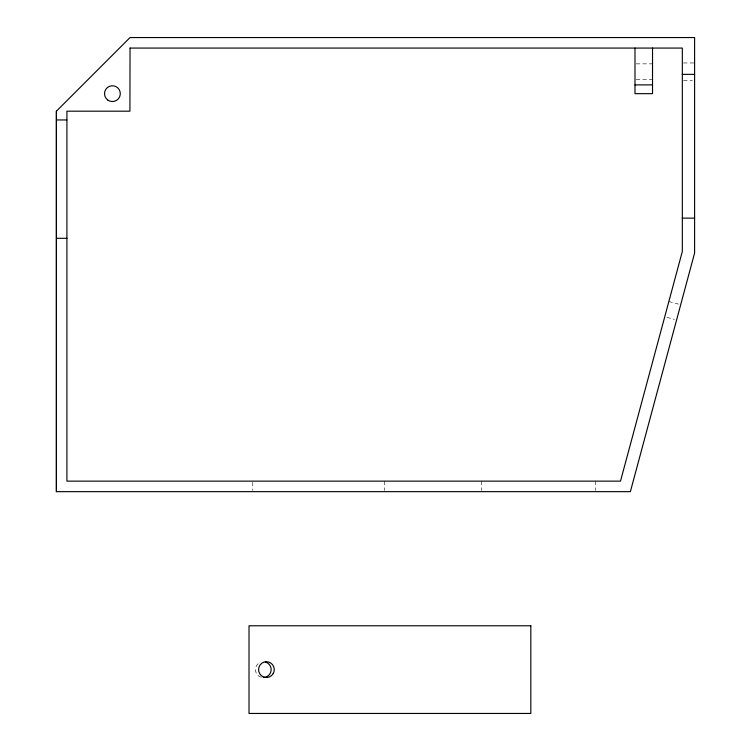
<?xml version="1.0" encoding="UTF-8"?>
<svg xmlns="http://www.w3.org/2000/svg" width="751" height="751" viewBox="0 0 751 751"><rect width="100%" height="100%" fill="white"/><g stroke="black" fill="none" stroke-linecap="round" stroke-linejoin="round"><path stroke-width="0.56" stroke-dasharray="3.75 2.82" d="M683.448 62.971L694.6 62.971M636.163 63.854L652.525 63.854M636.163 79.625L652.525 79.625M683.448 80.507L692.366 80.507M668.85 301.526L678.547 304.136M666.897 317.344L674.445 319.372M595.299 481.138L595.299 490.487M481.335 481.138L481.335 490.487M384.268 481.138L384.268 490.487M252.768 482.302L252.768 490.487M261.273 677.242A7.886 7.839 -90 0 1 259.386 662.786"/><path stroke-width="1.13" d="M56.4 491.652L56.4 111.186L130.036 37.55L694.6 37.55L694.6 253.078L630.371 491.652L56.4 491.652L56.4 111.186M682.33 74.368L694.6 74.368M634.989 84.891L652.525 84.891M56.475 119.953L66.914 119.953M682.33 218.137L694.6 218.137M56.475 238.302L66.914 238.302M652.525 48.073L652.525 93.659L634.989 93.659L634.989 48.073M265.328 661.997A7.886 7.839 -90 0 1 263.301 677.505M130.045 48.073L129.914 111.186L66.914 111.186L66.914 481.138L620.495 481.138L682.33 251.454L682.33 48.073L130.045 48.073M530.826 625.78L249.013 625.78L249.013 713.45L530.826 713.45L530.826 625.78M273.214 673.563A7.886 7.839 -90 0 0 266.427 661.725A7.886 7.839 -90 0 0 259.639 673.563A7.886 7.839 -90 0 0 273.214 673.563M107.609 99.911A7.886 7.886 0 0 0 120.235 94.682A7.886 7.886 0 0 0 109.393 86.365A7.886 7.886 0 0 0 107.609 99.911"/></g></svg>
